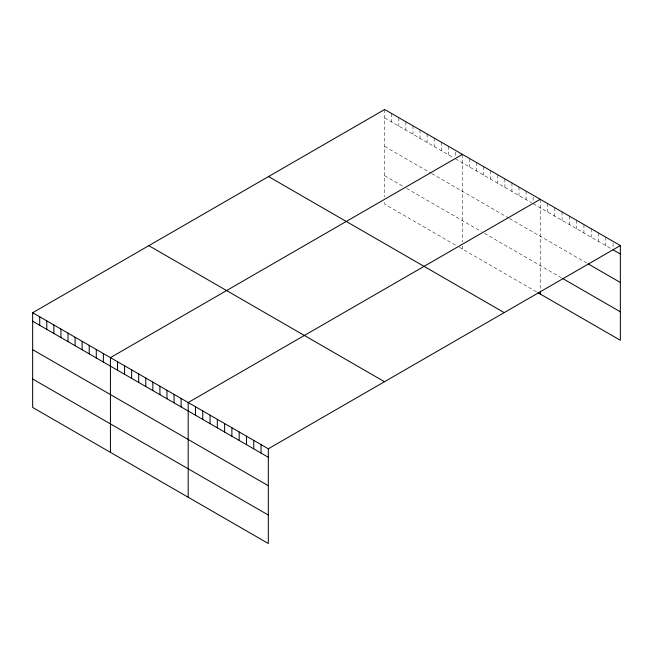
<?xml version="1.0" encoding="UTF-8"?>
<svg xmlns="http://www.w3.org/2000/svg" width="653" height="653" viewBox="0 0 653 653"><rect width="100%" height="100%" fill="white"/><g stroke="black" fill="none" stroke-linecap="round" stroke-linejoin="round"><path stroke-width="0.49" stroke-dasharray="3.27 2.45" d="M384.682 117.964L453.811 157.871M455.386 158.785L531.583 202.773M533.15 203.679L611.445 248.883M384.682 146.427L431.029 173.184M431.813 173.633L508.801 218.086M509.585 218.535L586.353 262.857M384.682 175.747L403.538 186.627M406.68 188.448L481.302 231.529M484.444 233.35L561.27 277.696M455.386 245.022L384.682 204.209L384.682 201.157M459.312 247.291L537.084 292.193M613.069 243.226L613.069 247.936M605.78 237.137L605.78 245.618M598.499 232.933L598.499 241.406M591.21 228.73L591.21 237.202M583.929 224.526L583.929 232.999M576.648 220.314L576.648 228.795M569.359 216.11L569.359 224.583M562.078 211.907L562.078 220.379M554.789 207.703L554.789 216.176M547.508 203.491L547.508 211.972M540.219 199.287L540.219 290.96M533.15 197.092L533.15 201.801M526.081 191.125L526.081 199.598M519.013 187.044L519.013 195.516M511.944 182.962L511.944 191.435M504.875 178.881L504.875 187.354M497.806 174.8L497.806 183.273M490.73 170.719L490.73 179.191M483.661 166.637L483.661 175.11M476.592 162.556L476.592 171.029M469.523 158.467L469.523 166.948M462.455 154.386L462.455 241.994M462.455 246.059L462.455 249.103M455.386 152.19L455.386 156.9M448.309 146.223L448.309 154.704M441.24 142.142L441.24 150.614M434.172 138.061L434.172 146.533M427.103 133.979L427.103 142.452M420.034 129.898L420.034 138.371M412.965 125.817L412.965 134.289M405.888 121.736L405.888 130.208M398.82 117.654L398.82 126.127M391.751 113.573L391.751 122.046M384.682 109.492L384.682 197.092"/><path stroke-width="0.98" d="M620.35 245.552L268.318 448.791L268.318 543.508L32.65 407.448L32.65 312.73L384.682 109.492L620.35 245.552L620.35 340.27L537.868 292.65M462.455 154.386L110.422 357.632L110.422 452.349M540.219 199.287L188.195 402.534L188.195 497.251M613.069 249.821L620.35 254.025M587.978 263.796L620.35 282.488M562.886 278.627L620.35 311.808M268.514 176.555L504.181 312.624M148.819 245.659L384.486 381.719M32.65 312.73L268.318 448.791M32.65 321.211L268.318 457.271M32.65 349.665L268.318 485.726M32.65 378.993L268.318 515.054M540.219 291.973L540.219 294.005M261.037 444.587L261.037 453.06M253.748 440.383L253.748 448.856M246.467 436.18L246.467 444.652M239.178 431.968L239.178 440.449M231.897 427.764L231.897 436.245M224.616 423.56L224.616 432.033M217.327 419.357L217.327 427.829M210.046 415.153L210.046 423.626M202.757 410.941L202.757 419.422M195.476 406.737L195.476 415.21M181.118 398.452L181.118 406.925M174.049 394.371L174.049 402.844M166.98 390.29L166.98 398.763M159.912 386.209L159.912 394.681M152.843 382.119L152.843 390.6M145.774 378.038L145.774 386.519M138.697 373.957L138.697 382.438M131.628 369.876L131.628 378.356M124.56 365.794L124.56 374.275M117.491 361.713L117.491 370.186M103.354 353.551L103.354 362.023M96.277 349.469L96.277 357.942M89.208 345.388L89.208 353.861M82.139 341.307L82.139 349.779M75.071 337.226L75.071 345.698M68.002 333.144L68.002 341.617M60.933 329.063L60.933 337.536M53.856 324.974L53.856 333.454M46.787 320.892L46.787 329.373M39.719 316.811L39.719 325.292"/></g></svg>
